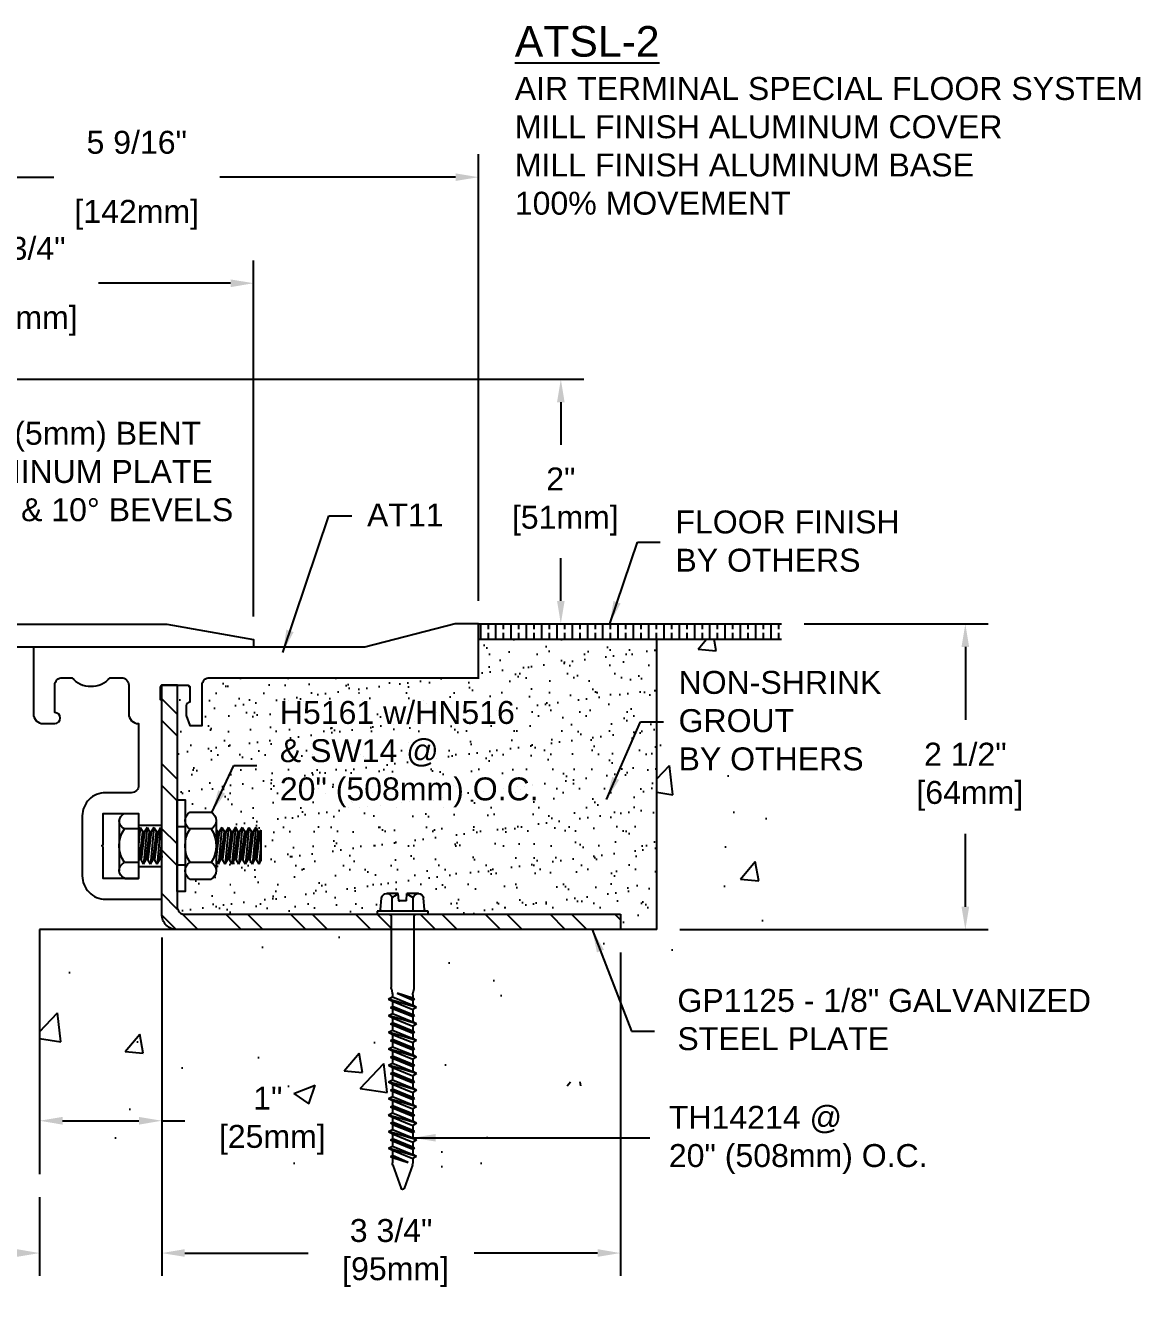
# Model space of a CAD drawing. Header units: inches. Extents: x 3.1 to 36, y -1.1 to 9.4.
# Drawn here: x 7.73 to 16.84, y -1.08 to 9.39 of the extents above; entities that cross this region are included whole.
import ezdxf

# ---------------------------------------------------------------- set-up
doc = ezdxf.new("R2010")
doc.units = ezdxf.units.IN
doc.header["$MEASUREMENT"] = 0
doc.linetypes.add('HIDDEN', pattern=[0.375, 0.25, -0.125])
for name, color, linetype in [('Anchors', 4, 'Continuous'), ('Conditions', 1, 'Continuous'), ('Dimensions', 3, 'Continuous'), ('Metals', 7, 'Continuous'), ('Text', 2, 'Continuous')]:
    doc.layers.add(name, color=color, linetype=linetype)
doc.styles.add('Arial', font='arial.ttf')
doc.dimstyles.new('Arial', dxfattribs={"dimtxt": 0.1875, "dimasz": 0.1875, "dimexe": 0.1875, "dimexo": 0.1875, "dimgap": 0.1875, "dimtad": 0, "dimtih": 1, "dimtoh": 1, "dimdec": 4, "dimzin": 0, "dimdsep": 46, "dimlunit": 4, "dimtxsty": 'Arial', "dimcen": 0.1875, "dimadec": 0, "dimazin": 0, "dimtfac": 1, "dimtdec": 4, "dimtofl": 0, "dimtmove": 0, "dimatfit": 3, "dimfxl": 0, "dimfrac": 2, "dimtolj": 1, "dimtzin": 0, "dimarcsym": 0})

# ---------------------------------------------------------------- blocks, each defined once
blk = doc.blocks.new('TH14214')
for p, q in [((-0.18, 0.039), (-0.172, 0.133)), ((-0.129, 0.17), (-0.036, 0.17)), ((-0.086, 0.025), (-0.086, 0.133)), ((-0.031, 0.11), (-0.036, 0.17)), ((-0.031, 0.11), (0.031, 0.11)), ((0.031, 0.11), (0.036, 0.17)), ((0.036, 0.17), (0.129, 0.17)), ((0.086, 0.025), (0.086, 0.133)), ((0.18, 0.039), (0.172, 0.133)), ((-0.209, 0), (-0.209, 0.025)), ((-0.209, 0.025), (0.209, 0.025)), ((-0.209, 0), (0.209, 0)), ((0.209, 0.025), (0.209, 0)), ((-0.093, -0.015), (-0.093, -0.597)), ((0.093, -0.015), (0.093, -0.597)), ((-0.092, -0.61), (-0.084, -0.645)), ((0.092, -0.61), (0.084, -0.645)), ((-0.115, -0.76), (0.115, -0.693)), ((-0.098, -0.693), (0.043, -0.644)), ((-0.098, -0.693), (-0.083, -0.684)), ((-0.098, -0.693), (-0.083, -0.701)), ((-0.083, -0.684), (0.043, -0.644)), ((0.043, -0.644), (-0.083, -0.701)), ((-0.083, -0.658), (-0.083, -0.684)), ((0.083, -0.675), (-0.083, -0.743)), ((-0.083, -0.701), (-0.083, -0.743)), ((0.083, -0.71), (-0.083, -0.778)), ((0.083, -0.658), (0.083, -0.675)), ((0.115, -0.693), (0.083, -0.675)), ((0.115, -0.693), (0.083, -0.71)), ((0.083, -0.71), (0.083, -0.752)), ((-0.115, -0.76), (-0.083, -0.743)), ((-0.115, -0.76), (-0.083, -0.778)), ((-0.115, -0.896), (0.115, -0.828)), ((-0.098, -0.828), (0.098, -0.76)), ((-0.098, -0.828), (-0.083, -0.82)), ((-0.098, -0.828), (-0.083, -0.836)), ((-0.083, -0.82), (0.083, -0.752)), ((0.083, -0.769), (-0.083, -0.836)), ((-0.083, -0.778), (-0.083, -0.82)), ((0.083, -0.811), (-0.083, -0.879)), ((-0.083, -0.836), (-0.083, -0.879)), ((0.098, -0.76), (0.083, -0.752)), ((0.098, -0.76), (0.083, -0.769)), ((0.083, -0.769), (0.083, -0.811)), ((0.115, -0.828), (0.083, -0.811)), ((0.115, -0.828), (0.083, -0.845)), ((-0.115, -0.896), (-0.083, -0.879)), ((-0.115, -0.896), (-0.083, -0.913)), ((-0.098, -0.964), (0.098, -0.896)), ((0.083, -0.845), (-0.083, -0.913)), ((-0.083, -0.955), (0.083, -0.888)), ((0.083, -0.904), (-0.083, -0.972)), ((-0.083, -0.913), (-0.083, -0.955)), ((0.083, -0.845), (0.083, -0.888)), ((0.098, -0.896), (0.083, -0.888)), ((0.098, -0.896), (0.083, -0.904)), ((0.083, -0.904), (0.083, -0.946)), ((-0.115, -1.031), (0.115, -0.964)), ((-0.115, -1.031), (-0.083, -1.014)), ((-0.115, -1.031), (-0.083, -1.048)), ((-0.098, -0.964), (-0.083, -0.955)), ((-0.098, -0.964), (-0.083, -0.972)), ((-0.098, -1.099), (0.098, -1.031)), ((0.083, -0.946), (-0.083, -1.014)), ((-0.083, -0.972), (-0.083, -1.014)), ((0.083, -0.981), (-0.083, -1.048)), ((-0.083, -1.091), (0.083, -1.023)), ((0.083, -1.039), (-0.083, -1.107)), ((0.115, -0.964), (0.083, -0.946)), ((0.115, -0.964), (0.083, -0.981)), ((0.083, -0.981), (0.083, -1.023)), ((0.098, -1.031), (0.083, -1.023)), ((0.098, -1.031), (0.083, -1.039)), ((0.083, -1.039), (0.083, -1.082)), ((-0.115, -1.167), (0.115, -1.099)), ((-0.115, -1.167), (-0.083, -1.149)), ((-0.098, -1.099), (-0.083, -1.091)), ((-0.098, -1.099), (-0.083, -1.107)), ((-0.083, -1.048), (-0.083, -1.091)), ((0.083, -1.082), (-0.083, -1.149)), ((-0.083, -1.107), (-0.083, -1.149)), ((0.083, -1.116), (-0.083, -1.184)), ((0.115, -1.099), (0.083, -1.082)), ((0.115, -1.099), (0.083, -1.116)), ((0.083, -1.116), (0.083, -1.158)), ((-0.115, -1.167), (-0.083, -1.184)), ((-0.115, -1.302), (0.115, -1.234)), ((-0.098, -1.234), (0.098, -1.167)), ((-0.098, -1.234), (-0.083, -1.226)), ((-0.098, -1.234), (-0.083, -1.243)), ((-0.083, -1.226), (0.083, -1.158)), ((0.083, -1.175), (-0.083, -1.243)), ((-0.083, -1.184), (-0.083, -1.226)), ((0.083, -1.217), (-0.083, -1.285)), ((-0.083, -1.243), (-0.083, -1.285)), ((0.083, -1.252), (-0.083, -1.319)), ((0.098, -1.167), (0.083, -1.158)), ((0.098, -1.167), (0.083, -1.175)), ((0.083, -1.175), (0.083, -1.217)), ((0.115, -1.234), (0.083, -1.217)), ((0.115, -1.234), (0.083, -1.252)), ((0.083, -1.252), (0.083, -1.294)), ((-0.115, -1.302), (-0.083, -1.285)), ((-0.115, -1.302), (-0.083, -1.319)), ((-0.098, -1.37), (0.098, -1.302)), ((-0.083, -1.362), (0.083, -1.294)), ((0.083, -1.31), (-0.083, -1.378)), ((-0.083, -1.319), (-0.083, -1.362)), ((0.083, -1.353), (-0.083, -1.42)), ((0.098, -1.302), (0.083, -1.294)), ((0.098, -1.302), (0.083, -1.31)), ((0.083, -1.31), (0.083, -1.353)), ((0.115, -1.37), (0.083, -1.353)), ((-0.115, -1.437), (0.115, -1.37)), ((-0.115, -1.437), (-0.083, -1.42)), ((-0.115, -1.437), (-0.083, -1.455)), ((-0.098, -1.37), (-0.083, -1.362)), ((-0.098, -1.37), (-0.083, -1.378)), ((-0.098, -1.505), (0.098, -1.437)), ((-0.083, -1.378), (-0.083, -1.42)), ((0.083, -1.387), (-0.083, -1.455)), ((-0.083, -1.497), (0.083, -1.429)), ((0.083, -1.446), (-0.083, -1.513)), ((-0.083, -1.455), (-0.083, -1.497)), ((0.115, -1.37), (0.083, -1.387)), ((0.083, -1.387), (0.083, -1.429)), ((0.098, -1.437), (0.083, -1.429)), ((0.098, -1.437), (0.083, -1.446)), ((0.083, -1.446), (0.083, -1.488)), ((-0.115, -1.573), (0.115, -1.505)), ((-0.115, -1.573), (-0.083, -1.556)), ((-0.098, -1.505), (-0.083, -1.497)), ((-0.098, -1.505), (-0.083, -1.513)), ((0.083, -1.488), (-0.083, -1.556)), ((-0.083, -1.513), (-0.083, -1.556)), ((0.083, -1.522), (-0.083, -1.59)), ((-0.083, -1.632), (0.083, -1.565)), ((0.115, -1.505), (0.083, -1.488)), ((0.115, -1.505), (0.083, -1.522)), ((0.083, -1.522), (0.083, -1.565)), ((0.098, -1.573), (0.083, -1.565)), ((-0.115, -1.573), (-0.083, -1.59)), ((-0.115, -1.708), (0.115, -1.641)), ((-0.098, -1.641), (0.098, -1.573)), ((-0.098, -1.641), (-0.083, -1.632)), ((-0.098, -1.641), (-0.083, -1.649)), ((0.083, -1.581), (-0.083, -1.649)), ((-0.083, -1.59), (-0.083, -1.632)), ((0.083, -1.623), (-0.083, -1.691)), ((-0.083, -1.649), (-0.083, -1.691)), ((0.083, -1.658), (-0.083, -1.726)), ((0.098, -1.573), (0.083, -1.581)), ((0.083, -1.581), (0.083, -1.623)), ((0.115, -1.641), (0.083, -1.623)), ((0.115, -1.641), (0.083, -1.658)), ((0.083, -1.658), (0.083, -1.7)), ((-0.115, -1.708), (-0.083, -1.691)), ((-0.115, -1.708), (-0.083, -1.726)), ((-0.115, -1.844), (0.115, -1.776)), ((-0.098, -1.776), (0.098, -1.708)), ((-0.098, -1.776), (-0.083, -1.768)), ((-0.098, -1.776), (-0.083, -1.784)), ((-0.083, -1.768), (0.083, -1.7)), ((0.083, -1.717), (-0.083, -1.784)), ((-0.083, -1.726), (-0.083, -1.768)), ((0.083, -1.759), (-0.083, -1.827)), ((0.098, -1.708), (0.083, -1.7)), ((0.098, -1.708), (0.083, -1.717)), ((0.083, -1.717), (0.083, -1.759)), ((0.115, -1.776), (0.083, -1.759)), ((0.115, -1.776), (0.083, -1.793)), ((-0.115, -1.844), (-0.083, -1.827)), ((-0.115, -1.844), (-0.083, -1.861)), ((-0.098, -1.911), (0.098, -1.844)), ((-0.083, -1.784), (-0.083, -1.827)), ((0.083, -1.793), (-0.083, -1.861)), ((-0.083, -1.903), (0.083, -1.836)), ((0.083, -1.852), (-0.083, -1.92)), ((-0.083, -1.861), (-0.083, -1.903)), ((0.083, -1.793), (0.083, -1.836)), ((0.098, -1.844), (0.083, -1.836)), ((0.098, -1.844), (0.083, -1.852)), ((0.083, -1.852), (0.083, -1.894)), ((-0.115, -1.979), (0.115, -1.911)), ((-0.115, -1.979), (-0.083, -1.962)), ((-0.115, -1.979), (-0.083, -1.996)), ((-0.098, -1.911), (-0.083, -1.903)), ((-0.098, -1.911), (-0.083, -1.92)), ((0.083, -1.894), (-0.083, -1.962)), ((-0.083, -1.92), (-0.083, -1.962)), ((0.083, -1.929), (-0.083, -1.996)), ((-0.045, -2.028), (0.083, -1.971)), ((-0.045, -2.028), (0.098, -1.979)), ((0.083, -1.987), (-0.045, -2.028)), ((0.115, -1.911), (0.083, -1.894)), ((0.115, -1.911), (0.083, -1.929)), ((0.083, -1.929), (0.083, -1.971)), ((0.098, -1.979), (0.083, -1.971)), ((0.098, -1.979), (0.083, -1.987)), ((0.083, -1.987), (0.083, -2.031)), ((-0.083, -1.996), (-0.083, -2.031)), ((-0.08, -2.051), (-0.013, -2.242)), ((0.08, -2.051), (0.013, -2.242))]:
    blk.add_line(p, q)
for centre, radius, start, end in [((-0.129, 0.126), 0.0436, 9.285, 170.715), ((0, 0.051), 0.119, 107.4215, 136.0407), ((0, 0.051), 0.119, 43.9593, 72.5785), ((0.129, 0.126), 0.0436, 9.285, 170.715), ((-0.195, 0.04), 0.015, 270, 355), ((0.195, 0.04), 0.015, 185, 270), ((-0.108, -0.015), 0.0147, 0, 90), ((0.108, -0.015), 0.0147, 90, 180), ((-0.031, -0.597), 0.062, 180, 191.9357), ((0.031, -0.597), 0.062, 348.0643, 0), ((-0.145, -0.658), 0.062, 0, 11.9357), ((0.145, -0.658), 0.062, 168.0643, 180), ((-0.021, -2.031), 0.062, 180, 199.3058), ((0.021, -2.031), 0.062, 340.6942, 0), ((0, -2.236), 0.0141, 204.1001, 335.8999)]:
    blk.add_arc(centre, radius, start, end)
blk = doc.blocks.new('at11')
blk.add_lwpolyline([(-0.281, 1.694, -0.414214), (-0.221, 1.754), (-0.142, 1.754, 0.447214), (0.171, 1.754), (0.264, 1.754, -0.414214), (0.324, 1.694), (0.324, 1.459, 0.414214), (0.404, 1.379), (0.404, 0.874, -0.414214), (0.344, 0.814), (0.134, 0.814, 0.414214), (-0.056, 0.624), (-0.056, 0.134, 0.414214), (0.134, -0.056), (0.594, -0.056), (0.594, 0.209), (0.404, 0.209), (0.404, 0.114), (0.114, 0.114), (0.114, 0.369), (0.104, 0.379), (0.114, 0.389), (0.114, 0.644), (0.404, 0.644), (0.404, 0.549), (0.594, 0.549), (0.594, 1.574), (0.584, 1.574), (0.584, 1.674, -0.414214), (0.604, 1.694), (0.804, 1.694, -0.414214), (0.824, 1.674), (0.824, 1.554, 0.414214), (0.794, 1.524), (0.794, 1.444), (0.824, 1.364), (0.924, 1.364), (0.924, 1.694, -0.414214), (0.984, 1.754), (3.184, 1.754), (3.184, 2.194), (2.994, 2.194), (2.254, 2.004), (-0.456, 2.004), (-0.456, 1.459, 0.414214), (-0.376, 1.379), (-0.281, 1.379, 1), (-0.281, 1.469)], format="xyb", close=True)
blk = doc.blocks.new('cp1125')
h = blk.add_hatch()
h.set_pattern_fill('ANSI32', color=256, style=0)
h.paths.add_polyline_path([(4.128, 21.844, 0.414214), (4.253, 21.969), (4.253, 23.844), (4.128, 23.844), (4.128, 22.031, -0.414214), (4.065, 21.969), (0.503, 21.969), (0.503, 21.844)])
blk.add_lwpolyline([(0.503, 21.969), (0.503, 21.844), (4.128, 21.844, 0.414214), (4.253, 21.969), (4.253, 23.844), (4.128, 23.844), (4.128, 22.031, -0.414214), (4.065, 21.969)], format="xyb", close=True)
blk = doc.blocks.new('*D8')
at = {"layer": 'Defpoints', "color": 0}
for p in [(11.432, 8.152), (5.842, 6.5), (11.432, 4.5)]:
    blk.add_point(p, dxfattribs=at)
at = {"layer": 'Dimensions', "color": 0, "lineweight": -2}
for p, q in [((5.842, 6.688), (5.842, 8.339)), ((11.432, 4.688), (11.432, 8.339)), ((6.03, 8.152), (7.958, 8.152)), ((11.245, 8.152), (9.317, 8.152))]:
    blk.add_line(p, q, dxfattribs=at)
at = {"layer": 'Dimensions', "color": 0}
for points in [[(6.03, 8.183), (6.03, 8.121), (5.842, 8.152)], [(11.245, 8.183), (11.245, 8.121), (11.432, 8.152)]]:
    blk.add_solid(points, dxfattribs=at)
at = {"layer": 'Dimensions', "color": 0, "char_height": 0.1875, "attachment_point": 5, "style": 'Arial'}
for s, insert in [('\\A1;5 9/16"', (8.637, 8.436)), ('\\A1;[142mm]', (8.637, 7.844))]:
    blk.add_mtext(s, dxfattribs=dict(at, insert=insert))
blk = doc.blocks.new('*D9')
at = {"layer": 'Defpoints', "color": 0}
for p in [(9.592, 7.285), (5.842, 6.5), (9.592, 4.373)]:
    blk.add_point(p, dxfattribs=at)
at = {"layer": 'Dimensions', "color": 0, "lineweight": -2}
for p, q in [((5.842, 6.688), (5.842, 7.472)), ((9.592, 4.56), (9.592, 7.472)), ((6.03, 7.285), (7.11, 7.285)), ((9.405, 7.285), (8.324, 7.285))]:
    blk.add_line(p, q, dxfattribs=at)
at = {"layer": 'Dimensions', "color": 0}
for points in [[(6.03, 7.316), (6.03, 7.253), (5.842, 7.285)], [(9.405, 7.316), (9.405, 7.253), (9.592, 7.285)]]:
    blk.add_solid(points, dxfattribs=at)
at = {"layer": 'Dimensions', "color": 0, "char_height": 0.1875, "attachment_point": 5, "style": 'Arial'}
for s, insert in [('\\A1;3 3/4"', (7.717, 7.569)), ('\\A1;[95mm]', (7.717, 6.977))]:
    blk.add_mtext(s, dxfattribs=dict(at, insert=insert))
blk = doc.blocks.new('*D10')
at = {"layer": 'Defpoints', "color": 0}
for p in [(5.842, 0), (7.842, 0), (7.842, -0.644)]:
    blk.add_point(p, dxfattribs=at)
at = {"layer": 'Dimensions', "color": 0, "lineweight": -2}
for p, q in [((5.842, -0.188), (5.842, -0.831)), ((7.842, -0.188), (7.842, -0.831)), ((6.03, -0.644), (6.163, -0.644)), ((7.655, -0.644), (7.522, -0.644))]:
    blk.add_line(p, q, dxfattribs=at)
at = {"layer": 'Dimensions', "color": 0}
for points in [[(6.03, -0.612), (6.03, -0.675), (5.842, -0.644)], [(7.655, -0.612), (7.655, -0.675), (7.842, -0.644)]]:
    blk.add_solid(points, dxfattribs=at)
at = {"layer": 'Dimensions', "color": 0, "insert": (6.842, -0.644), "char_height": 0.1875, "attachment_point": 5, "style": 'Arial'}
blk.add_mtext('\\A1;2"\\P [51mm]', dxfattribs=at)
blk = doc.blocks.new('*D18')
at = {"layer": 'Defpoints', "color": 0}
for p in [(8.842, 2.125), (7.842, 2), (7.842, 0.438)]:
    blk.add_point(p, dxfattribs=at)
at = {"layer": 'Dimensions', "color": 0, "lineweight": -2}
for p, q in [((8.842, 1.937), (8.842, 0.25)), ((7.842, 1.812), (7.842, 0.25)), ((8.03, 0.438), (8.655, 0.438)), ((8.842, 0.438), (9.03, 0.438))]:
    blk.add_line(p, q, dxfattribs=at)
at = {"layer": 'Dimensions', "color": 0}
for points in [[(8.03, 0.469), (8.03, 0.406), (7.842, 0.438)], [(8.655, 0.469), (8.655, 0.406), (8.842, 0.438)]]:
    blk.add_solid(points, dxfattribs=at)
at = {"layer": 'Dimensions', "color": 0, "insert": (9.709, 0.438), "char_height": 0.1875, "attachment_point": 5, "style": 'Arial'}
blk.add_mtext('\\A1;1"\\P [25mm]', dxfattribs=at)
blk = doc.blocks.new('*D16')
at = {"layer": 'Defpoints', "color": 0}
for p in [(8.842, 2.125), (12.592, 2), (8.842, -0.644)]:
    blk.add_point(p, dxfattribs=at)
at = {"layer": 'Dimensions', "color": 0, "lineweight": -2}
for p, q in [((8.842, 1.937), (8.842, -0.831)), ((12.592, 1.812), (12.592, -0.831)), ((9.03, -0.644), (10.038, -0.644)), ((12.405, -0.644), (11.397, -0.644))]:
    blk.add_line(p, q, dxfattribs=at)
at = {"layer": 'Dimensions', "color": 0}
for points in [[(9.03, -0.612), (9.03, -0.675), (8.842, -0.644)], [(12.405, -0.612), (12.405, -0.675), (12.592, -0.644)]]:
    blk.add_solid(points, dxfattribs=at)
at = {"layer": 'Dimensions', "color": 0, "insert": (10.717, -0.644), "char_height": 0.1875, "attachment_point": 5, "style": 'Arial'}
blk.add_mtext('\\A1;3 3/4"\\P [95mm]', dxfattribs=at)
blk = doc.blocks.new('*D17')
at = {"layer": 'Defpoints', "color": 0}
for p in [(13.908, 4.5), (12.891, 2), (15.413, 2)]:
    blk.add_point(p, dxfattribs=at)
at = {"layer": 'Dimensions', "color": 0, "lineweight": -2}
for p, q in [((14.096, 4.5), (15.601, 4.5)), ((15.413, 4.312), (15.413, 3.716)), ((15.413, 2.187), (15.413, 2.784)), ((13.079, 2), (15.601, 2))]:
    blk.add_line(p, q, dxfattribs=at)
at = {"layer": 'Dimensions', "color": 0}
for points in [[(15.382, 4.312), (15.444, 4.312), (15.413, 4.5)], [(15.382, 2.187), (15.444, 2.187), (15.413, 2)]]:
    blk.add_solid(points, dxfattribs=at)
at = {"layer": 'Dimensions', "color": 0, "insert": (15.413, 3.25), "char_height": 0.1875, "attachment_point": 5, "style": 'Arial'}
blk.add_mtext('\\A1;2 1/2"\\P [64mm]', dxfattribs=at)
blk = doc.blocks.new('*D19')
at = {"layer": 'Defpoints', "color": 0}
for p in [(5.905, 6.5), (11.432, 4.5), (12.105, 4.5)]:
    blk.add_point(p, dxfattribs=at)
at = {"layer": 'Dimensions', "color": 0, "lineweight": -2}
for p, q in [((6.092, 6.5), (12.293, 6.5)), ((12.105, 6.312), (12.105, 5.964)), ((12.105, 4.688), (12.105, 5.036)), ((11.62, 4.5), (12.293, 4.5))]:
    blk.add_line(p, q, dxfattribs=at)
at = {"layer": 'Dimensions', "color": 0}
for points in [[(12.074, 6.312), (12.136, 6.312), (12.105, 6.5)], [(12.074, 4.688), (12.136, 4.688), (12.105, 4.5)]]:
    blk.add_solid(points, dxfattribs=at)
at = {"layer": 'Dimensions', "color": 0, "insert": (12.105, 5.5), "char_height": 0.1875, "attachment_point": 5, "style": 'Arial'}
blk.add_mtext('\\A1;2"\\P [51mm]', dxfattribs=at)
blk = doc.blocks.new('316alumplt')
blk.add_lwpolyline([(9.592, 4.31), (6.03, 4.31, -0.414214), (5.842, 4.498), (5.842, 6.5), (5.905, 6.5), (6.03, 6.375), (6.03, 4.623, 0.414214), (6.155, 4.498), (8.883, 4.498), (9.592, 4.373)], format="xyb", close=True)
blk = doc.blocks.new('H5161')
for p, q in [((-0.263, 0.114), (-0.263, 0)), ((-0.206, 0.158), (0.206, 0.158)), ((-0.138, 0), (-0.138, 0.114)), ((0.137, 0), (0.137, 0.114)), ((0.267, 0.114), (0.267, 0)), ((-0.263, 0), (0.267, 0)), ((-0.15, -0.013), (-0.127, 0)), ((-0.15, -0.013), (-0.008, 0)), ((0.124, 0), (0.113, -0.007)), ((-0.15, -0.013), (-0.113, -0.034)), ((-0.15, -0.069), (0.15, -0.041)), ((-0.15, -0.069), (-0.113, -0.047)), ((-0.15, -0.069), (-0.113, -0.09)), ((-0.15, -0.124), (0.15, -0.096)), ((-0.15, -0.124), (-0.113, -0.103)), ((0.113, -0.007), (-0.113, -0.034)), ((-0.113, -0.047), (0.113, -0.02)), ((-0.113, -0.047), (-0.113, -0.034)), ((0.113, -0.062), (-0.113, -0.09)), ((-0.113, -0.103), (0.113, -0.075)), ((-0.113, -0.103), (-0.113, -0.09)), ((0.113, -0.02), (0.113, -0.007)), ((0.15, -0.041), (0.113, -0.02)), ((0.15, -0.041), (0.113, -0.062)), ((0.113, -0.075), (0.113, -0.062)), ((0.15, -0.096), (0.113, -0.075)), ((0.15, -0.096), (0.113, -0.118)), ((-0.15, -0.124), (-0.113, -0.145)), ((-0.15, -0.18), (0.15, -0.152)), ((-0.15, -0.18), (-0.113, -0.159)), ((-0.15, -0.18), (-0.132, -0.19)), ((0.113, -0.118), (-0.113, -0.145)), ((-0.113, -0.159), (0.113, -0.131)), ((-0.113, -0.159), (-0.113, -0.145)), ((0.113, -0.173), (-0.023, -0.19)), ((0.083, -0.19), (0.113, -0.186)), ((0.113, -0.131), (0.113, -0.118)), ((0.15, -0.152), (0.113, -0.131)), ((0.15, -0.152), (0.113, -0.173)), ((0.113, -0.186), (0.113, -0.173)), ((0.119, -0.19), (0.113, -0.186)), ((-0.15, -0.68), (0.15, -0.652)), ((-0.15, -0.68), (-0.113, -0.659)), ((-0.15, -0.68), (-0.113, -0.701)), ((-0.15, -0.735), (0.15, -0.708)), ((-0.15, -0.735), (-0.113, -0.714)), ((-0.134, -0.633), (-0.113, -0.645)), ((-0.113, -0.659), (0.093, -0.633)), ((-0.014, -0.633), (-0.113, -0.645)), ((-0.113, -0.659), (-0.113, -0.645)), ((0.113, -0.673), (-0.113, -0.701)), ((-0.113, -0.714), (0.113, -0.686)), ((-0.113, -0.714), (-0.113, -0.701)), ((0.113, -0.729), (-0.113, -0.757)), ((0.15, -0.652), (0.113, -0.673)), ((0.113, -0.686), (0.113, -0.673)), ((0.15, -0.708), (0.113, -0.686)), ((0.15, -0.708), (0.113, -0.729)), ((0.113, -0.742), (0.113, -0.729)), ((0.15, -0.652), (0.117, -0.633)), ((-0.15, -0.735), (-0.113, -0.757)), ((-0.15, -0.791), (0.15, -0.763)), ((-0.15, -0.791), (-0.113, -0.77)), ((-0.15, -0.791), (-0.113, -0.812)), ((-0.15, -0.846), (0.15, -0.819)), ((-0.15, -0.846), (-0.113, -0.825)), ((-0.113, -0.77), (0.113, -0.742)), ((-0.113, -0.77), (-0.113, -0.757)), ((0.113, -0.784), (-0.113, -0.812)), ((-0.113, -0.825), (0.113, -0.797)), ((-0.113, -0.825), (-0.113, -0.812)), ((0.15, -0.763), (0.113, -0.742)), ((0.15, -0.763), (0.113, -0.784)), ((0.113, -0.797), (0.113, -0.784)), ((0.15, -0.819), (0.113, -0.797)), ((0.15, -0.819), (0.113, -0.84)), ((-0.15, -0.846), (-0.113, -0.868)), ((-0.15, -0.902), (0.15, -0.874)), ((-0.15, -0.902), (-0.113, -0.881)), ((-0.15, -0.902), (-0.113, -0.923)), ((-0.15, -0.958), (0.15, -0.93)), ((-0.15, -0.958), (-0.113, -0.936)), ((0.113, -0.84), (-0.113, -0.868)), ((-0.113, -0.881), (0.113, -0.853)), ((-0.113, -0.881), (-0.113, -0.868)), ((0.113, -0.895), (-0.113, -0.923)), ((-0.113, -0.936), (0.113, -0.909)), ((-0.113, -0.936), (-0.113, -0.923)), ((0.113, -0.853), (0.113, -0.84)), ((0.15, -0.874), (0.113, -0.853)), ((0.15, -0.874), (0.113, -0.895)), ((0.113, -0.909), (0.113, -0.895)), ((0.15, -0.93), (0.113, -0.909)), ((0.15, -0.93), (0.113, -0.951)), ((-0.15, -0.958), (-0.113, -0.979)), ((-0.127, -1), (-0.113, -0.992)), ((-0.127, -1), (0.124, -1)), ((0.113, -0.951), (-0.113, -0.979)), ((-0.113, -0.992), (0.113, -0.964)), ((-0.113, -0.992), (-0.113, -0.979)), ((-0.008, -1), (0.15, -0.985)), ((0.113, -0.964), (0.113, -0.951)), ((0.15, -0.985), (0.113, -0.964)), ((0.15, -0.985), (0.124, -1))]:
    blk.add_line(p, q)
for centre, radius, start, end in [((-0.2, 0.091), 0.0671, 20.1354, 159.8646), ((0, -0.078), 0.237, 54.5107, 125.4893), ((0.202, 0.089), 0.0693, 21.4013, 158.5987)]:
    blk.add_arc(centre, radius, start, end)
for p in [(-0.113, -0.047), (-0.113, -0.103), (-0.113, -0.159), (-0.113, -0.659), (-0.113, -0.714), (-0.113, -0.77), (-0.113, -0.825), (-0.113, -0.881), (-0.113, -0.936), (-0.113, -0.992)]:
    blk.add_point(p)
blk = doc.blocks.new('SW14')
at = {"linetype": 'HIDDEN', "ltscale": 0.0625}
for p, q in [((7.127, 2.464), (7.192, 2.464)), ((7.127, 2.151), (7.192, 2.151))]:
    blk.add_line(p, q, dxfattribs=at)
blk.add_lwpolyline([(7.127, 1.932), (7.127, 2.682), (7.192, 2.682), (7.192, 1.932)], close=True)
blk = doc.blocks.new('HN516')
for p, q in [((-0.205, 0), (0.205, 0)), ((-0.274, -0.04), (-0.274, -0.213)), ((-0.137, -0.213), (-0.137, -0.04)), ((0.137, -0.213), (0.137, -0.04)), ((0.274, -0.04), (0.274, -0.213)), ((-0.205, -0.253), (0.205, -0.253))]:
    blk.add_line(p, q)
for centre, radius, start, end in [((0, -0.253), 0.253, 57.1911, 122.8089), ((-0.205, -0.078), 0.0783, 29.0208, 150.9792), ((0.205, -0.078), 0.0783, 29.0208, 150.9792), ((-0.205, -0.175), 0.0783, 209.0208, 330.9792), ((0, -0.001), 0.253, 237.1911, 302.8089), ((0.205, -0.175), 0.0783, 209.0208, 330.9792)]:
    blk.add_arc(centre, radius, start, end)

msp = doc.modelspace()

# ---------------------------------------------------------------- hatches: boundary and pattern name
at = {"layer": 'Conditions'}
h = msp.add_hatch(dxfattribs=at)
h.set_pattern_fill('ANSI33', color=256, scale=0.5, angle=45, style=0)
h.set_pattern_definition([(90, (14.57476, -14.82424), (0.125, 3e-17), []), (90, (14.51226, -14.76174), (0.125, 3e-17), [0.0625, -0.03125])])
h.paths.add_polyline_path([(11.43224, 4.5), (13.90842, 4.5), (13.90842, 4.375), (11.43224, 4.375)])
h = msp.add_hatch(dxfattribs=at)
h.set_pattern_fill('AR-CONC', color=256, scale=0.25, style=0)
h.set_pattern_definition([(50, (-0.8903, -14.8242), (1.79315, -0.15688), [0.1875, -2.0625]), (355, (-0.8903, -14.8242), (-0.34688, 1.88048), [0.15, -1.65]), (100.451, (-0.7409, -14.8373), (1.44627, 1.7236), [0.15935, -1.75286]), (46.184, (-0.8903, -14.3242), (2.6681, -0.4138), [0.28125, -3.09375]), (96.636, (-0.668, -14.3587), (2.33666, 2.4353), [0.23903, -2.62928]), (351.184, (-0.8903, -14.3242), (2.33665, 2.4353), [0.225, -2.475]), (21, (-0.6403, -14.4492), (1.49227, -1.00655), [0.1875, -2.0625]), (326, (-0.6403, -14.4492), (0.60829, 1.81288), [0.15, -1.65]), (71.451, (-0.516, -14.5331), (2.10056, 0.80633), [0.15935, -1.75286]), (37.5, (-0.8903, -14.82424), (0.0304, 0.832235), [0, -1.63, 0, -1.675, 0, -1.65625]), (7.5, (-0.8903, -14.8242), (0.657674, 0.98603), [0, -0.955, 0, -1.5925, 0, -0.63125]), (327.5, (-1.4478, -14.82424), (1.334556, -0.056387), [0, -0.625, 0, -1.95, 0, -2.5875]), (317.5, (-1.6978, -14.8242), (1.457965, 0.25026), [0, -0.8125, 0, -1.295, 0, -1.8375])])
h.paths.add_polyline_path([(13.90842, 4.375), (12.89133, 4.375), (12.89133, 2), (10.90399, 2), (10.90399, 1.52114), (10.89533, 1.48017, 0.05212645), (10.89399, 1.46735), (10.89399, 1.44051), (10.90925, 1.43229), (10.89399, 1.42407), (10.89399, 1.38182), (10.92599, 1.36458), (10.89399, 1.34735), (10.89399, 1.30509), (10.90925, 1.29688), (10.89399, 1.28866), (10.89399, 1.2464), (10.92599, 1.22917), (10.89399, 1.21193), (10.89399, 1.16968), (10.90925, 1.16146), (10.89399, 1.15324), (10.89399, 1.11098), (10.92599, 1.09375), (10.89399, 1.07652), (10.89399, 1.03426), (10.90925, 1.02604), (10.89399, 1.01782), (10.89399, 0.97557), (10.92599, 0.95833), (10.89399, 0.9411), (10.89399, 0.89884), (10.90925, 0.89063), (10.89399, 0.88241), (10.89399, 0.84015), (10.92599, 0.82292), (10.89399, 0.80568), (10.89399, 0.76343), (10.90925, 0.75521), (10.89399, 0.74699), (10.89399, 0.70473), (10.92599, 0.6875), (10.89399, 0.67027), (10.89399, 0.62801), (10.90925, 0.61979), (10.89399, 0.61157), (10.89399, 0.56932), (10.92599, 0.55208), (10.89399, 0.53485), (10.89399, 0.49259), (10.90925, 0.48438), (10.89399, 0.47616), (10.89399, 0.4339), (10.92599, 0.41667), (10.89399, 0.39943), (10.89399, 0.35718), (10.90925, 0.34896), (10.89399, 0.34074), (10.89399, 0.29848), (10.92599, 0.28125), (10.89399, 0.26402), (10.89399, 0.22176), (10.90925, 0.21354), (10.89399, 0.20532), (10.89399, 0.16307), (10.92599, 0.14583), (10.89399, 0.1286), (10.89399, 0.09412, -0.08443704), (10.8905, 0.07362), (10.86471, 0), (11.55024, 0), (11.55024, 0.72359), (13.81235, 0.72359), (13.81235, 0), (13.90842, 0), (13.90842, 0.75604), (11.87495, 0.75604), (11.87495, 1.77289), (13.90842, 1.77289)])
h.paths.add_polyline_path([(10.72799, 0.46714), (10.69599, 0.48438), (10.72799, 0.50161), (10.72799, 0.54387), (10.71273, 0.55208), (10.72799, 0.5603), (10.72799, 0.60256), (10.69599, 0.61979), (10.72799, 0.63702), (10.72799, 0.67928), (10.71273, 0.6875), (10.72799, 0.69572), (10.72799, 0.73798), (10.69599, 0.75521), (10.72799, 0.77244), (10.72799, 0.8147), (10.71273, 0.82292), (10.72799, 0.83113), (10.72799, 0.87339), (10.69599, 0.89063), (10.72799, 0.90786), (10.72799, 0.95012), (10.71273, 0.95833), (10.72799, 0.96655), (10.72799, 1.00881), (10.69599, 1.02604), (10.72799, 1.04327), (10.72799, 1.08553), (10.71273, 1.09375), (10.72799, 1.10197), (10.72799, 1.14423), (10.69599, 1.16146), (10.72799, 1.17869), (10.72799, 1.22095), (10.71273, 1.22917), (10.72799, 1.23738), (10.72799, 1.27964), (10.69599, 1.29688), (10.72799, 1.31411), (10.72799, 1.35637), (10.71273, 1.36458), (10.72799, 1.3728), (10.72799, 1.41506), (10.69599, 1.43229), (10.72799, 1.44952), (10.72799, 1.46735, 0.05212645), (10.72665, 1.48017), (10.71799, 1.52114), (10.71799, 2), (8.96724, 2), (7.84224, 2), (7.84224, 0), (10.75727, 0), (10.73148, 0.07362, -0.08443704), (10.72799, 0.09412), (10.72799, 0.13762), (10.71273, 0.14583), (10.72799, 0.15405), (10.72799, 0.19631), (10.69599, 0.21354), (10.72799, 0.23077), (10.72799, 0.27303), (10.71273, 0.28125), (10.72799, 0.28947), (10.72799, 0.33173), (10.69599, 0.34896), (10.72799, 0.36619), (10.72799, 0.40845), (10.71273, 0.41667), (10.72799, 0.42488)])
h.paths.add_polyline_path([(8.27072, 1.16711), (8.27072, 1.84861), (10.51118, 1.84861), (10.51118, 1.16711)], flags=16)
h.paths.add_polyline_path([(8.30642, 1.82391), (10.48595, 1.82391), (10.48595, 1.16825), (8.30642, 1.16825)], flags=8)
h = msp.add_hatch(dxfattribs=at)
h.set_pattern_fill('AR-SAND', color=256, scale=0.125, style=0)
h.paths.add_polyline_path([(10.93999, 2.295, -0.41056306), (10.98356, 2.25197), (10.99128, 2.16369, 0.7784635), (11.01999, 2.15904), (11.01999, 2.125), (12.59224, 2.125), (12.59224, 2), (12.89133, 2), (12.89133, 4.375), (11.43224, 4.375), (11.43224, 4.06), (9.23224, 4.06, 0.41421356), (9.17224, 4), (9.17224, 3.67), (9.07224, 3.67), (9.04224, 3.75), (9.04224, 3.83, -0.41421356), (9.07224, 3.86), (9.07224, 3.98, 0.41421356), (9.05224, 4), (8.96724, 4), (8.96724, 3.06151), (9.03224, 3.06151), (9.03224, 2.89182, -0.27253357), (9.07254, 2.96026), (9.24526, 2.96026, -0.27253357), (9.28555, 2.89182), (9.28555, 2.82068), (9.29769, 2.79951), (9.31081, 2.79951), (9.33203, 2.83651), (9.35325, 2.79951), (9.36637, 2.79951), (9.38759, 2.83651), (9.4088, 2.79951), (9.42193, 2.79951), (9.44314, 2.83651), (9.46436, 2.79951), (9.47748, 2.79951), (9.4987, 2.83651), (9.51991, 2.79951), (9.53304, 2.79951), (9.55425, 2.83651), (9.57547, 2.79951), (9.58859, 2.79951), (9.60981, 2.83651), (9.63102, 2.79951), (9.64415, 2.79951), (9.65224, 2.81362), (9.65224, 2.56206), (9.63759, 2.53651), (9.61637, 2.57351), (9.60325, 2.57351), (9.58203, 2.53651), (9.56081, 2.57351), (9.54769, 2.57351), (9.52647, 2.53651), (9.50526, 2.57351), (9.49214, 2.57351), (9.47092, 2.53651), (9.4497, 2.57351), (9.43658, 2.57351), (9.41536, 2.53651), (9.39415, 2.57351), (9.38102, 2.57351), (9.35981, 2.53651), (9.33859, 2.57351), (9.32547, 2.57351), (9.30425, 2.53651), (9.28555, 2.56912), (9.28555, 2.48119, -0.27253357), (9.24526, 2.41276), (9.07254, 2.41276, -0.27253357), (9.03224, 2.48119), (9.03224, 2.31151), (8.96724, 2.31151), (8.96724, 2.1875, 0.41421356), (9.02974, 2.125), (10.60199, 2.125), (10.60199, 2.15904, 0.7784635), (10.6307, 2.16369), (10.63842, 2.25197, -0.41056306), (10.68199, 2.295), (10.77474, 2.295), (10.77999, 2.235), (10.84199, 2.235), (10.84724, 2.295)])
h.paths.add_polyline_path([(9.76032, 3.92077), (11.93984, 3.92077), (11.93984, 2.94942), (9.76032, 2.94942)], flags=24)

# ---------------------------------------------------------------- linework, layer by layer
for p, q in [((11.43224, 4.5), (13.90842, 4.5)), ((11.43224, 4.375), (13.90842, 4.375)), ((12.89133, 2), (12.89133, 4.375)), ((7.84224, 2), (7.84224, 0)), ((12.89133, 2), (7.84224, 2))]:
    msp.add_line(p, q, dxfattribs=at)

# ---------------------------------------------------------------- block references
at = {"layer": 'Anchors'}
msp.add_blockref('SW14', (1.84054, 0.37912), dxfattribs=at)
at = {"layer": 'Anchors', "xscale": -1, "rotation": 90}
for name, p in [('H5161', (8.65224, 2.68651)), ('HN516', (9.03224, 2.68651))]:
    msp.add_blockref(name, p, dxfattribs=at)
at = {"layer": 'Anchors', "xscale": -1}
msp.add_blockref('TH14214', (10.81099, 2.125), dxfattribs=at)
at = {"layer": 'Metals'}
for name, p in [('316alumplt', (0, 0)), ('at11', (8.24789, 2.30565))]:
    msp.add_blockref(name, p, dxfattribs=at)
at = {"layer": 'Metals', "xscale": -1}
msp.add_blockref('cp1125', (13.09489, -19.84354), dxfattribs=at)

# ---------------------------------------------------------------- texts
at = {"layer": 'Text', "insert": (11.72874, 9.3873), "char_height": 0.25, "width": 5.3905443, "attachment_point": 1, "style": 'Arial'}
msp.add_mtext('{\\LATSL-2\\P\\H0.75x;\\lAIR TERMINAL SPECIAL FLOOR SYSTEM\\PMILL FINISH ALUMINUM COVER\\PMILL FINISH ALUMINUM BASE\\P100% MOVEMENT}', dxfattribs=at)
at = {"layer": 'Text', "char_height": 0.1875, "style": 'Arial'}
for s, insert, attachment_point in [('3/16" (5mm) BENT\\PALUMINUM PLATE\\Pw/45° & 10° BEVELS', (6.96005, 5.74448), 4), ('\\A1;AT11', (10.52017, 5.39013), 4), ('FLOOR FINISH\\PBY OTHERS', (13.04214, 5.17559), 4), ('NON-SHRINK\\PGROUT\\PBY OTHERS', (13.06773, 3.70765), 4), ('H5161 w/HN516\\P& SW14 @\\P20" (508mm) O.C.', (9.80719, 3.43509), 4), ('GP1125 - 1/8" GALVANIZED\\PSTEEL PLATE', (13.05812, 1.26388), 4), ('TH14214 @\\P20" (508mm) O.C.', (12.98859, 0.00309), 7)]:
    msp.add_mtext(s, dxfattribs=dict(at, insert=insert, attachment_point=attachment_point))

# ---------------------------------------------------------------- dimensions: what is measured, and where the dimension line sits
at = {"layer": 'Dimensions'}
for base, p2, picture, middle in [((11.43224, 8.15185), (11.43224, 4.5), '*D8', (8.63724, 8.15185)), ((9.59224, 7.28468), (9.59224, 4.3725), '*D9', (7.71724, 7.28468))]:
    dim = msp.add_linear_dim(base=base, p1=(5.84224, 6.5), p2=p2, dimstyle='Arial', override={"dimpost": '\\X'}, dxfattribs=at)
    dim.commit()
    dim.dimension.update_dxf_attribs({"geometry": picture, "text_midpoint": middle})
for base, p1, p2, angle, picture, middle in [((12.10512, 4.5), (5.90474, 6.5), (11.43224, 4.5), 90, '*D19', (12.10512, 5.5)), ((15.41321, 2), (13.90842, 4.5), (12.89133, 2), 90, '*D17', (15.41321, 3.25)), ((7.84224, 0.43753), (8.84224, 2.125), (7.84224, 2), 180, '*D18', (9.70927, 0.43753)), ((8.84224, -0.64369), (12.59224, 2), (8.84224, 2.125), 180, '*D16', (10.71724, -0.64369))]:
    dim = msp.add_linear_dim(base=base, p1=p1, p2=p2, angle=angle, dimstyle='Arial', override={"dimpost": '\\X'}, dxfattribs=at)
    dim.commit()
    dim.dimension.update_dxf_attribs({"geometry": picture, "text_midpoint": middle, "dimtype": 160})
dim = msp.add_linear_dim(base=(7.84224, -0.64369), p1=(5.84224, 0), p2=(7.84224, 0), dimstyle='Arial', override={"dimpost": '\\X'}, dxfattribs=at)
dim.commit()
dim.dimension.update_dxf_attribs({"geometry": '*D10', "text_midpoint": (6.84224, -0.64369), "dimtype": 160})

# ---------------------------------------------------------------- leaders
at = {"layer": 'Text', "annotation_type": 0, "has_hookline": 1, "hookline_direction": 0}
for points, text_width in [([(6.36323, 4.4975), (6.68974, 5.65073), (6.77255, 5.65073)], 2.45195), ([(9.83028, 4.26513), (10.20916, 5.38243), (10.39666, 5.38243)], 0.57798), ([(12.50465, 4.5), (12.73113, 5.16788), (12.91863, 5.16788)], 1.7911), ([(12.47869, 3.06527), (12.75673, 3.69995), (12.94423, 3.69995)], 1.63851), ([(9.25109, 2.95668), (9.43219, 3.34134), (9.61969, 3.34134)], 2.08578)]:
    msp.add_leader(points, dimstyle='Arial', override={"dimgap": 0.1875, "dimtad": 0}, dxfattribs=dict(at, text_width=text_width))
at = {"layer": 'Text'}
for points in [[(12.36126, 2), (12.68312, 1.17013), (12.87062, 1.17013)], [(10.89399, 0.29848), (12.83308, 0.29848)]]:
    msp.add_leader(points, dimstyle='Arial', override={"dimgap": 0.1875, "dimtad": 0}, dxfattribs=at)

doc.saveas('drawing.dxf')
